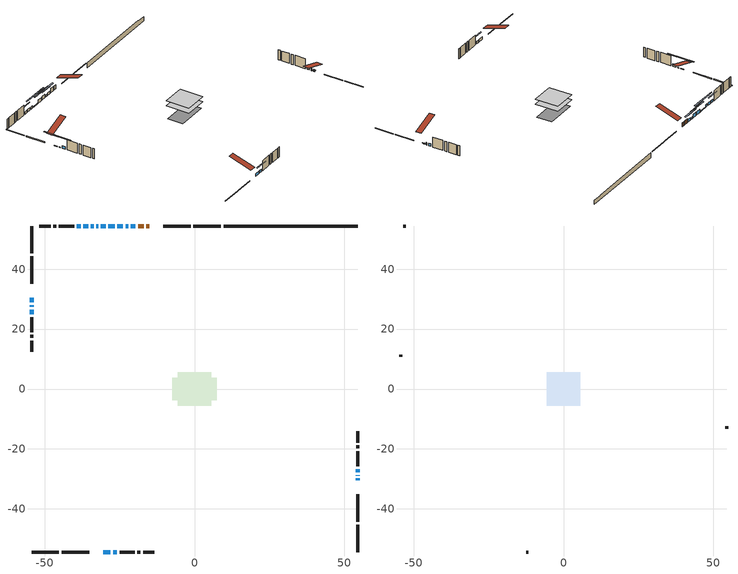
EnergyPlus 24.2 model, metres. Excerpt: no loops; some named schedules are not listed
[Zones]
conditioned space
 floor outside (Floor1 construction): -1.59,-1.59 -1.59,1.59 1.59,1.59 1.59,-1.59 z0.62
 floor adiabatic (AdiabaticFloorConstruction): -5.51,-5.51 -5.51,5.51 5.51,5.51 5.51,-5.51 z3.06
 floor foundation (Slab1 construction): -7.42,-3.76 -7.42,3.76 7.42,3.76 7.42,-3.76 z-1.73
 wall outside (RimJoist1 construction): 8.79,54.4 -0.37,54.4 / -54.4,-54.4 -45.25,-54.4 / -54.4,54.4 -54.4,45.25 / 54.4,-54.4 54.4,-45.25 z0.62:0.92
 wall outside (RimJoist2 construction): -1.3,54.4 -10.46,54.4 / -44.32,-54.4 -35.16,-54.4 / -54.4,44.32 -54.4,35.16 / 54.4,-44.32 54.4,-35.16 z0.62:0.92
 wall outside (AdiabaticWallConstruction 1): -15.14,54.4 -16.06,54.4 / -16.98,54.4 -18.8,54.4 z0.62:2.65
 wall outside (AdiabaticWallConstruction): -30.47,-54.4 -28.11,-54.4 / -19.73,54.4 -21.26,54.4 / 54.4,-28.93 54.4,-28.78 / -54.4,26.48 -54.4,24.95 / -33.69,54.4 -34.58,54.4 / -35.5,54.4 -37.11,54.4 / 54.4,-27.85 54.4,-26.71 / -27.18,-54.4 -25.96,-54.4 / -38.03,54.4 -39.26,54.4 z0.62:1.84; 54.4,-30.47 54.4,-29.86 z0.62:1.03; -22.18,54.4 -22.95,54.4 z0.62:1.54; -23.88,54.4 -25.71,54.4 z0.62:2.35; -26.63,54.4 -28.77,54.4 z0.62:2.14; -54.4,30.47 -54.4,28.94 / -54.4,28.02 -54.4,27.4 / -29.7,54.4 -31.22,54.4 / -32.15,54.4 -32.76,54.4 z0.62:0.93
 wall outside (Wall1 construction): -40.18,54.4 -45.24,54.4 / -25.03,-54.4 -19.98,-54.4 / -54.4,24.02 -54.4,18.97 / 54.4,-25.78 54.4,-20.73 z0.62:5.5
 wall outside (Wall2 construction): -46.16,54.4 -47.13,54.4 / -19.05,-54.4 -18.08,-54.4 / -54.4,18.04 -54.4,17.08 / 54.4,-19.8 54.4,-18.83 z0.62:5.5
 wall outside (Wall3 construction): -48.06,54.4 -51.78,54.4 / -17.15,-54.4 -13.44,-54.4 / -54.4,16.15 -54.4,12.43 / 54.4,-17.9 54.4,-14.18 z0.62:5.5
 wall foundation (FoundationWall1 construction): 9.72,54.4,-1.73 9.72,54.4,0.62 49.94,54.4,0.62 49.94,54.4,0.29 54.4,54.4,0.29 54.4,54.4,-1.73
 window (WindowConstruction): -30.47,-54.4 -28.11,-54.4 z0.62:1.84
 window (WindowConstruction 7): -19.73,54.4 -21.26,54.4 z0.62:1.84
 window (WindowConstruction 8): 54.4,-30.47 54.4,-29.86 z0.62:1.03
 window (WindowConstruction 9): -22.19,54.4 -22.95,54.4 z0.62:1.53
 window (WindowConstruction 10): -23.88,54.4 -25.7,54.4 z0.62:2.35
 window (WindowConstruction 11): -26.63,54.4 -28.77,54.4 z0.62:2.14
 window (WindowConstruction 12): 54.4,-28.93 54.4,-28.78 z0.62:1.84
 window (WindowConstruction 13): -54.4,30.47 -54.4,28.95 z0.62:0.92
 window (WindowConstruction 14): -54.4,28.02 -54.4,27.41 z0.62:0.92
 window (WindowConstruction 15): -29.7,54.4 -31.22,54.4 z0.62:0.92
 window (WindowConstruction 16): -32.15,54.4 -32.76,54.4 z0.62:0.92
 window (WindowConstruction 1): -54.4,26.48 -54.4,24.95 z0.62:1.84
 window (WindowConstruction 2): -33.69,54.4 -34.58,54.4 z0.62:1.84
 window (WindowConstruction 3): -35.51,54.4 -37.11,54.4 z0.62:1.84
 window (WindowConstruction 4): 54.4,-27.85 54.4,-26.71 z0.62:1.84
 window (WindowConstruction 5): -27.18,-54.4 -25.96,-54.4 z0.62:1.84
 window (WindowConstruction 6): -38.03,54.4 -39.25,54.4 z0.62:1.84
 door (Door): -15.14,54.4 -16.05,54.4 z0.62:2.65
 door (Door 1): -16.98,54.4 -18.8,54.4 z0.62:2.65
 ceiling adiabatic (AdiabaticFloorConstruction): 5.51,-5.51 5.51,5.51 -5.51,5.51 -5.51,-5.51 z3.06
attic - vented
 floor to conditioned space (Floor2 construction Reversed): -5.51,-5.51 -5.51,5.51 5.51,5.51 5.51,-5.51 z5.5
 wall outside (Wall4 construction): -52.71,54.4 -53.48,54.4 / -12.51,-54.4 -11.74,-54.4 / -54.4,11.5 -54.4,10.73 / 54.4,-13.26 54.4,-12.49 z0.62:5.5
 roof outside (Roof1 construction): -14.22,54.4,5.5 -14.22,43.67,9.08 -11.39,43.67,9.08 -11.39,54.4,5.5; -31.4,-54.4,5.5 -31.4,-43.67,9.08 -34.23,-43.67,9.08 -34.23,-54.4,5.5; -54.4,31.4,5.5 -43.67,31.4,9.08 -43.67,34.23,9.08 -54.4,34.23,5.5; 54.4,-31.4,5.5 43.67,-31.4,9.08 43.67,-34.23,9.08 54.4,-34.23,5.5
shading: -23.87,54.4 -17.12,54.4 -17.12,54.82 -23.87,54.82 z4.45; 54.4,-29.66 54.4,-30.67 54.82,-30.67 54.82,-29.66 z1.23; -25.56,54.4 -19.58,54.4 -19.58,54.82 -25.56,54.82 z4.14; -28.31,54.4 -21.27,54.4 -21.27,54.82 -28.31,54.82 z4.96; -31.38,54.4 -24.02,54.4 -24.02,54.82 -31.38,54.82 z4.75; -54.4,23.89 -54.4,35.52 -54.82,35.52 -54.82,23.89 z5.98; -54.4,22.36 -54.4,33.07 -54.82,33.07 -54.82,22.36 z5.98; -36.27,54.4 -24.65,54.4 -24.65,54.82 -36.27,54.82 z5.98; -37.81,54.4 -27.1,54.4 -27.1,54.82 -37.81,54.82 z5.98; -23.35,-54.4 -29.79,-54.4 -29.79,-54.82 -23.35,-54.82 z4.45; -41.86,54.4 -35.43,54.4 -35.43,54.82 -41.86,54.82 z4.45
[Building]
Building 1: Terrain=Suburbs
[Site:Location]
Montreal Intl AP_QC: Latitude {deg}=45.47; Longitude {deg}=-73.74; Time Zone {hr}=-5; Elevation {m}=36; Keep Site Location Information=Yes
[Site:GroundTemperature:Shallow]
2.07863, -0.316383, -0.508184, 0.628371, 5.19101, 9.73239, 13.6695, 16.1636, 16.3755, 14.347, 10.5102, 6.10817
[Site:WaterMainsTemperature]
Calculation Method=Schedule; Temperature Schedule=mains temperature schedule
[Material] Roughness=Rough; Thermal Absorptance=0.9
Name | Thickness {m} | Conductivity {W/m-K} | Density {kg/m3} | Specific Heat {J/kg-K} | Solar Absorptance | Visible Absorptance
asphalt or fiberglass shingles | 0.00635 | 0.162714 | 1121.4 | 1465.45 | 0.4 | 0.4
ceiling loosefill ins | 0.169333 | 0.0480833 | 16.02 | 1046.75 | 0.7 | 0.7
ceiling stud and cavity | 0.1397 | 0.326487 | 65.682 | 1177.47 | 0.7 | 0.7
concrete 4.0 in. | 0.1016 | 1.803125 | 2242.8 | 837.4 | 0.7 | 0.7
concrete 8.0 in. | 0.2032 | 1.803125 | 2242.8 | 837.4 | 0.7 | 0.7
door material | 0.04445 | 0.0451087 | 512.64 | 1214.23 | 0.7 | 0.7
exterior vertical ins | 0.0427865 | 0.029427 | 32.04 | 1214.23 | 0.7 | 0.7
floor covering | 0.0127 | 0.0433444 | 54.468 | 1339.84 | 0.6 | 0.6
floor rigid ins | 0.051816 | 0.029427 | 32.04 | 1214.23 | 0.7 | 0.7
floor rigid ins 1; wall rigid ins | 0.512978 | 0.029427 | 32.04 | 1214.23 | 0.7 | 0.7
floor stud and cavity | 0.1397 | 0.460737 | 92.3553 | 1139.71 | 0.7 | 0.7
floor stud and cavity 1 | 0.1397 | 1.75129 | 37.0049 | 1207.88 | 0.7 | 0.7
furniture material conditioned space 1 | 0.1524 | 0.115458 | 640.8 | 1214.23 | 0.6 | 0.6
gypsum board | 0.0127 | 0.160291 | 801 | 837.4 | 0.6 | 0.6
gypsum board 1 | 0.0127 | 0.160291 | 801 | 837.4 | 0.7 | 0.7
osb sheathing 0.5 in. | 0.0127 | 0.115458 | 512.64 | 1214.23 | 0.7 | 0.7
osb sheathing 0.75 in. | 0.01905 | 0.115458 | 512.64 | 1214.23 | 0.7 | 0.7
osb sheathing 2.0 in. | 0.0508 | 0.115458 | 512.64 | 1214.23 | 0.7 | 0.7
rim joist stud and cavity | 0.0508 | 0.0451784 | 125.044 | 1163.47 | 0.6 | 0.6
rim joist stud and cavity 1 | 0.0508 | 0.747799 | 125.044 | 1163.47 | 0.6 | 0.6
wall stud and cavity | 0.1397 | 0.0817079 | 139.0536 | 1170.24 | 0.7 | 0.7
wall stud and cavity 1 | 0.1397 | 0.0821308 | 139.0536 | 1170.24 | 0.7 | 0.7
wall stud and cavity 2 | 0.1397 | 0.0807926 | 139.0536 | 1170.24 | 0.7 | 0.7
wall stud and cavity 3 | 0.0889 | 6.1454 | 50.32683 | 1063.81 | 0.6 | 0.6
wall stud and cavity 4 | 0.0889 | 0.380278 | 52.3479 | 1209.89 | 0.7 | 0.7
wall stud and cavity 5 | 0.0889 | 0.391764 | 83.0341 | 1211.67 | 0.7 | 0.7
wood siding | 0.0254 | 0.102417 | 544.68 | 1172.36 | 0.4 | 0.4
wood siding 1 | 0.00254 | 0.102417 | 544.68 | 1172.36 | 0.4 | 0.4
wood siding 2; wood siding 3; wood siding 4 | 0.0254 | 0.102417 | 544.68 | 1172.36 | 0.7 | 0.7
[WindowMaterial:SimpleGlazingSystem]
Name | U-Factor {W/m2-K} | Solar Heat Gain Coefficient
WindowMaterial | 6.60011 | 0.78
WindowMaterial 1 | 6.560929 | 0.79
WindowMaterial 10 | 3.324469 | 0.54
WindowMaterial 11 | 3.29835 | 0.49
WindowMaterial 2 | 6.742625 | 0.74
WindowMaterial 3 | 6.56547 | 0.79
WindowMaterial 4 | 3.30119 | 0.67
WindowMaterial 5 | 3.30005 | 0.68
WindowMaterial 6 | 3.30119 | 0.54
WindowMaterial 7 | 3.30573 | 0.62
WindowMaterial 8 | 3.29721 | 0.69
WindowMaterial 9 | 7.0816 | 0.65
[Construction]
AdiabaticFloorConstruction: floor stud and cavity 1, floor rigid ins 1, osb sheathing 0.75 in., floor covering
AdiabaticWallConstruction: wood siding 3, wall rigid ins, wall stud and cavity 4, gypsum board
AdiabaticWallConstruction 1: wood siding 4, wall rigid ins, wall stud and cavity 4, gypsum board
Door; Door 1: door material
Floor1 construction: floor stud and cavity, floor rigid ins, osb sheathing 0.75 in., floor covering
Floor2 construction Reversed: gypsum board, ceiling stud and cavity, ceiling loosefill ins
FoundationWall1 construction: concrete 8.0 in., gypsum board 1
furniture construction conditioned space 1: furniture material conditioned space 1
PartitionWallConstruction: gypsum board, wall stud and cavity 5, gypsum board
RimJoist1 construction: wood siding 2, osb sheathing 2.0 in., rim joist stud and cavity
RimJoist2 construction: wood siding 2, osb sheathing 2.0 in., rim joist stud and cavity 1
Roof1 construction: asphalt or fiberglass shingles
Slab1 construction: concrete 4.0 in.
Wall1 construction: wood siding, osb sheathing 0.5 in., wall stud and cavity, gypsum board
Wall2 construction: wood siding, osb sheathing 0.5 in., wall stud and cavity 1, gypsum board
Wall3 construction: wood siding, osb sheathing 0.5 in., wall stud and cavity 2, gypsum board
Wall4 construction: wood siding 1, wall stud and cavity 3
WindowConstruction; WindowConstruction 4: WindowMaterial
WindowConstruction 1: WindowMaterial 1
WindowConstruction 10; WindowConstruction 11: WindowMaterial 8
WindowConstruction 12: WindowMaterial 9
WindowConstruction 13; WindowConstruction 15: WindowMaterial 10
WindowConstruction 14; WindowConstruction 16: WindowMaterial 11
WindowConstruction 2: WindowMaterial 2
WindowConstruction 3: WindowMaterial 3
WindowConstruction 5; WindowConstruction 6: WindowMaterial 4
WindowConstruction 7: WindowMaterial 5
WindowConstruction 8: WindowMaterial 6
WindowConstruction 9: WindowMaterial 7
[Zone] Multiplier=1; Part of Total Floor Area=Yes
Name | Volume {m3}
attic - vented | 70.5851
conditioned space | 934.3
[Space]
Name | Zone | Volume {m3}
attic - vented 1 | attic - vented | 70.5851
conditioned space 1 | conditioned space | 934.3
[ZoneInfiltration:EffectiveLeakageArea]
infil attic - vented 1: Zone or Space=attic - vented 1; Schedule=Always On Discrete; Effective Air Leakage Area {cm2}=4860; Stack Coefficient=0.000587982; Wind Coefficient=1.63833e-05
[ZoneMixing]
whole house fan mix: Zone or Space=attic - vented; Schedule=Always On Continuous; Design Flow Rate Calculation Method=Flow/Zone; Design Flow Rate {m3/s}=0; Source Zone or Space=conditioned space
[SurfaceProperty:ExposedFoundationPerimeter]
Slab1: Exposed Perimeter Calculation Method=TotalExposedPerimeter; Total Exposed Perimeter {m}=44.685
[InternalMass] Zone or ZoneList=conditioned space; Space or SpaceList=conditioned space 1
Name | Construction | Surface Area {m2}
furniture mass conditioned space 1 | furniture construction conditioned space 1 | 97.2003
partition wall mass | PartitionWallConstruction | 243.001
[Lights]
interior lighting: Zone or ZoneList or Space or SpaceList=conditioned space 1; Schedule=interior lighting schedule; Design Level Calculation Method=LightingLevel; Lighting Level {W}=343.2; Return Air Fraction=0; Fraction Radiant=0.6; Fraction Visible=0.2; Fraction Replaceable=1
[People]
occupants: Zone or ZoneList or Space or SpaceList=conditioned space 1; Number of People Schedule=occupants schedule; Number of People Calculation Method=People; Number of People=3; Fraction Radiant=0.314171; Sensible Heat Fraction=0.56303; Activity Level Schedule=occupants activity schedule; Carbon Dioxide Generation Rate {m3/s-W}=0; Enable ASHRAE 55 Comfort Warnings=No; Mean Radiant Temperature Calculation Type=EnclosureAveraged
[ElectricEquipment] Zone or ZoneList or Space or SpaceList=conditioned space 1; Design Level Calculation Method=EquipmentLevel
Name | Schedule | Design Level {W} | Fraction Latent | Fraction Radiant | Fraction Lost
clothes dryer | clothes dryer schedule | 140.772 | 0.015 | 0.081 | 0.85
clothes washer | clothes washer schedule | 32.1985 | 0.03 | 0.162 | 0.7
cooking range | cooking range schedule | 215.147 | 0.08 | 0.432 | 0.2
dishwasher | dishwasher schedule | 66.8632 | 0.3 | 0.18 | 0.4
fridge | fridge schedule | 72.9452 | 0 | 0.6 | 0
mech vent house fan | mech vent house fan schedule | 0 | 0 | 0 | 1
mech vent house fan cfis | mech vent house fan cfis schedule | 0 | 0 | 0 | 0
mech vent range fan 0 | mech vent range fan 0 schedule | 57 | 0 | 0 | 1
misc plug loads | misc plug loads schedule | 494.7 | 0.045 | 0.513 | 0.1
whole house fan | Always On Discrete | 0 | 0 | 0 | 1
[OtherEquipment] Zone or ZoneList or Space or SpaceList=conditioned space 1; Design Level Calculation Method=EquipmentLevel
Name | Fuel Type | Schedule | Design Level {W} | Fraction Latent | Fraction Radiant | Fraction Lost
clothes dryer 1 | Electricity | clothes dryer schedule | 0 | 0.015 | 0.081 | 0.85
cooking range 1 | Electricity | cooking range schedule | 0 | 0.08 | 0.432 | 0.2
general water use latent | None | general water use schedule | 62.594 | 1 | 0 | 0
general water use sensible | None | general water use schedule | -61.6891 | 0 | 0.6 | 0
mech vent house fan latent load | None | Always On Discrete | 0 | 1 | 0 | 0
mech vent house fan sensible load | None | Always On Discrete | 0 | 0 | 0 | 0
water heater energy adjustment1 | Electricity | Always On Discrete | 0.01 | 0 | 0 | 1
[ZoneInfiltration:DesignFlowRate] Zone or ZoneList or Space or SpaceList=conditioned space 1; Schedule=Always On Discrete; Design Flow Rate Calculation Method=Flow/Zone; Design Flow Rate {m3/s}=0
infil flow; natural vent flow; whole house fan flow
[Foundation:Kiva]
Foundation Kiva 1: Initial Indoor Air Temperature {C}=18; Wall Height Above Grade {m}=0.619994; Wall Depth Below Slab {m}=0.2032; Custom Block Material Name 1=exterior vertical ins; Custom Block Depth 1 {m}=2.350008; Custom Block X Position 1 {m}=0.2159; Custom Block Z Position 1 {m}=0
[Foundation:Kiva:Settings]
Soil Conductivity {W/m-K}=0.849921; Soil Density {kg/m3}=1842.3; Soil Specific Heat {J/kg-K}=418.7; Ground Solar Absorptivity=0.9; Ground Thermal Absorptivity=0.9; Ground Surface Roughness {m}=0.03; Far-Field Width {m}=40; Deep-Ground Boundary Condition=ZeroFlux; Deep-Ground Depth {m}=40; Minimum Cell Dimension {m}=0.2; Maximum Cell Growth Coefficient=3; Simulation Timestep=Timestep
[Exterior:Lights]
exterior lighting: Schedule=exterior lighting schedule; Design Level {W}=75.6
[Schedule:Constant]
Name | Hourly Value
Always On Continuous; mech vent house fan schedule; mech vent house fan cfis schedule; Always On Discrete | 1
occupants activity schedule | 117.228
fridge schedule | 0
[Schedule:Week:Daily]
interior lighting schedule Week Rule - Jan1-Jan27: interior lighting schedule day, interior lighting schedule day, interior lighting schedule day, interior lighting schedule day, interior lighting schedule day, interior lighting schedule day, interior lighting schedule day, interior lighting schedule default day, interior lighting schedule default day, interior lighting schedule default day, interior lighting schedule default day, interior lighting schedule default day
interior lighting schedule Week Rule - Jan28-Feb3: interior lighting schedule day, interior lighting schedule day, interior lighting schedule day, interior lighting schedule day, interior lighting schedule day 1, interior lighting schedule day 1, interior lighting schedule day 1, interior lighting schedule default day, interior lighting schedule default day, interior lighting schedule default day, interior lighting schedule default day, interior lighting schedule default day
interior lighting schedule Week Rule - Feb4-Feb24: interior lighting schedule day 1, interior lighting schedule day 1, interior lighting schedule day 1, interior lighting schedule day 1, interior lighting schedule day 1, interior lighting schedule day 1, interior lighting schedule day 1, interior lighting schedule default day, interior lighting schedule default day, interior lighting schedule default day, interior lighting schedule default day, interior lighting schedule default day
interior lighting schedule Week Rule - Feb25-Mar3: interior lighting schedule day 1, interior lighting schedule day 1, interior lighting schedule day 1, interior lighting schedule day 1, interior lighting schedule day 2, interior lighting schedule day 2, interior lighting schedule day 2, interior lighting schedule default day, interior lighting schedule default day, interior lighting schedule default day, interior lighting schedule default day, interior lighting schedule default day
interior lighting schedule Week Rule - Mar4-Mar31: interior lighting schedule day 2, interior lighting schedule day 2, interior lighting schedule day 2, interior lighting schedule day 2, interior lighting schedule day 2, interior lighting schedule day 2, interior lighting schedule day 2, interior lighting schedule default day, interior lighting schedule default day, interior lighting schedule default day, interior lighting schedule default day, interior lighting schedule default day
interior lighting schedule Week Rule - Apr1-Apr28: interior lighting schedule day 3, interior lighting schedule day 3, interior lighting schedule day 3, interior lighting schedule day 3, interior lighting schedule day 3, interior lighting schedule day 3, interior lighting schedule day 3, interior lighting schedule default day, interior lighting schedule default day, interior lighting schedule default day, interior lighting schedule default day, interior lighting schedule default day
interior lighting schedule Week Rule - Apr29-May5: interior lighting schedule day 3, interior lighting schedule day 3, interior lighting schedule day 4, interior lighting schedule day 4, interior lighting schedule day 4, interior lighting schedule day 4, interior lighting schedule day 4, interior lighting schedule default day, interior lighting schedule default day, interior lighting schedule default day, interior lighting schedule default day, interior lighting schedule default day
interior lighting schedule Week Rule - May6-May26: interior lighting schedule day 4, interior lighting schedule day 4, interior lighting schedule day 4, interior lighting schedule day 4, interior lighting schedule day 4, interior lighting schedule day 4, interior lighting schedule day 4, interior lighting schedule default day, interior lighting schedule default day, interior lighting schedule default day, interior lighting schedule default day, interior lighting schedule default day
interior lighting schedule Week Rule - May27-Jun2: interior lighting schedule day 4, interior lighting schedule day 4, interior lighting schedule day 4, interior lighting schedule day 4, interior lighting schedule day 4, interior lighting schedule day 5, interior lighting schedule day 5, interior lighting schedule default day, interior lighting schedule default day, interior lighting schedule default day, interior lighting schedule default day, interior lighting schedule default day
interior lighting schedule Week Rule - Jun3-Jun30: interior lighting schedule day 5, interior lighting schedule day 5, interior lighting schedule day 5, interior lighting schedule day 5, interior lighting schedule day 5, interior lighting schedule day 5, interior lighting schedule day 5, interior lighting schedule default day, interior lighting schedule default day, interior lighting schedule default day, interior lighting schedule default day, interior lighting schedule default day
interior lighting schedule Week Rule - Jul1-Jul28: interior lighting schedule day 6, interior lighting schedule day 6, interior lighting schedule day 6, interior lighting schedule day 6, interior lighting schedule day 6, interior lighting schedule day 6, interior lighting schedule day 6, interior lighting schedule default day, interior lighting schedule default day, interior lighting schedule default day, interior lighting schedule default day, interior lighting schedule default day
interior lighting schedule Week Rule - Jul29-Aug4: interior lighting schedule day 6, interior lighting schedule day 6, interior lighting schedule day 6, interior lighting schedule day 7, interior lighting schedule day 7, interior lighting schedule day 7, interior lighting schedule day 7, interior lighting schedule default day, interior lighting schedule default day, interior lighting schedule default day, interior lighting schedule default day, interior lighting schedule default day
interior lighting schedule Week Rule - Aug5-Aug25: interior lighting schedule day 7, interior lighting schedule day 7, interior lighting schedule day 7, interior lighting schedule day 7, interior lighting schedule day 7, interior lighting schedule day 7, interior lighting schedule day 7, interior lighting schedule default day, interior lighting schedule default day, interior lighting schedule default day, interior lighting schedule default day, interior lighting schedule default day
interior lighting schedule Week Rule - Aug26-Sep1: interior lighting schedule day 7, interior lighting schedule day 7, interior lighting schedule day 7, interior lighting schedule day 7, interior lighting schedule day 7, interior lighting schedule day 7, interior lighting schedule day 8, interior lighting schedule default day, interior lighting schedule default day, interior lighting schedule default day, interior lighting schedule default day, interior lighting schedule default day
interior lighting schedule Week Rule - Sep2-Sep29: interior lighting schedule day 8, interior lighting schedule day 8, interior lighting schedule day 8, interior lighting schedule day 8, interior lighting schedule day 8, interior lighting schedule day 8, interior lighting schedule day 8, interior lighting schedule default day, interior lighting schedule default day, interior lighting schedule default day, interior lighting schedule default day, interior lighting schedule default day
interior lighting schedule Week Rule - Sep30-Oct6: interior lighting schedule day 8, interior lighting schedule day 9, interior lighting schedule day 9, interior lighting schedule day 9, interior lighting schedule day 9, interior lighting schedule day 9, interior lighting schedule day 9, interior lighting schedule default day, interior lighting schedule default day, interior lighting schedule default day, interior lighting schedule default day, interior lighting schedule default day
interior lighting schedule Week Rule - Oct7-Oct27: interior lighting schedule day 9, interior lighting schedule day 9, interior lighting schedule day 9, interior lighting schedule day 9, interior lighting schedule day 9, interior lighting schedule day 9, interior lighting schedule day 9, interior lighting schedule default day, interior lighting schedule default day, interior lighting schedule default day, interior lighting schedule default day, interior lighting schedule default day
interior lighting schedule Week Rule - Oct28-Nov3: interior lighting schedule day 9, interior lighting schedule day 9, interior lighting schedule day 9, interior lighting schedule day 9, interior lighting schedule day 10, interior lighting schedule day 10, interior lighting schedule day 10, interior lighting schedule default day, interior lighting schedule default day, interior lighting schedule default day, interior lighting schedule default day, interior lighting schedule default day
interior lighting schedule Week Rule - Nov4-Nov24: interior lighting schedule day 10, interior lighting schedule day 10, interior lighting schedule day 10, interior lighting schedule day 10, interior lighting schedule day 10, interior lighting schedule day 10, interior lighting schedule day 10, interior lighting schedule default day, interior lighting schedule default day, interior lighting schedule default day, interior lighting schedule default day, interior lighting schedule default day
interior lighting schedule Week Rule - Nov25-Dec1: interior lighting schedule day 10, interior lighting schedule day 10, interior lighting schedule day 10, interior lighting schedule day 10, interior lighting schedule day 10, interior lighting schedule day 10, interior lighting schedule day 11, interior lighting schedule default day, interior lighting schedule default day, interior lighting schedule default day, interior lighting schedule default day, interior lighting schedule default day
interior lighting schedule Week Rule - Dec2-Dec31: interior lighting schedule day 11, interior lighting schedule day 11, interior lighting schedule day 11, interior lighting schedule day 11, interior lighting schedule day 11, interior lighting schedule day 11, interior lighting schedule day 11, interior lighting schedule default day, interior lighting schedule default day, interior lighting schedule default day, interior lighting schedule default day, interior lighting schedule default day
occupants schedule Week Rule - Jan1-Dec31: occupants schedule day, occupants schedule day, occupants schedule day, occupants schedule day, occupants schedule day, occupants schedule day, occupants schedule day, occupants schedule default day, occupants schedule default day, occupants schedule default day, occupants schedule default day, occupants schedule default day
clothes dryer schedule Week Rule - Jan1-Dec31: clothes dryer schedule day, clothes dryer schedule day, clothes dryer schedule day, clothes dryer schedule day, clothes dryer schedule day, clothes dryer schedule day, clothes dryer schedule day, clothes dryer schedule default day, clothes dryer schedule default day, clothes dryer schedule default day, clothes dryer schedule default day, clothes dryer schedule default day
clothes washer schedule Week Rule - Jan1-Dec31: clothes washer schedule day, clothes washer schedule day, clothes washer schedule day, clothes washer schedule day, clothes washer schedule day, clothes washer schedule day, clothes washer schedule day, clothes washer schedule default day, clothes washer schedule default day, clothes washer schedule default day, clothes washer schedule default day, clothes washer schedule default day
cooking range schedule Week Rule - Jan1-Dec31: cooking range schedule day, cooking range schedule day, cooking range schedule day, cooking range schedule day, cooking range schedule day, cooking range schedule day, cooking range schedule day, cooking range schedule default day, cooking range schedule default day, cooking range schedule default day, cooking range schedule default day, cooking range schedule default day
dishwasher schedule Week Rule - Jan1-Dec31: dishwasher schedule day, dishwasher schedule day, dishwasher schedule day, dishwasher schedule day, dishwasher schedule day, dishwasher schedule day, dishwasher schedule day, dishwasher schedule default day, dishwasher schedule default day, dishwasher schedule default day, dishwasher schedule default day, dishwasher schedule default day
mech vent range fan 0 schedule Week Rule - Jan1-Dec31: mech vent range fan 0 schedule day, mech vent range fan 0 schedule day, mech vent range fan 0 schedule day, mech vent range fan 0 schedule day, mech vent range fan 0 schedule day, mech vent range fan 0 schedule day, mech vent range fan 0 schedule day, mech vent range fan 0 schedule default day, mech vent range fan 0 schedule default day, mech vent range fan 0 schedule default day, mech vent range fan 0 schedule default day, mech vent range fan 0 schedule default day
misc plug loads schedule Week Rule - Jan1-Dec31: misc plug loads schedule day, misc plug loads schedule day, misc plug loads schedule day, misc plug loads schedule day, misc plug loads schedule day, misc plug loads schedule day, misc plug loads schedule day, misc plug loads schedule default day, misc plug loads schedule default day, misc plug loads schedule default day, misc plug loads schedule default day, misc plug loads schedule default day
general water use schedule Week Rule - Jan1-Dec31: general water use schedule day, general water use schedule day, general water use schedule day, general water use schedule day, general water use schedule day, general water use schedule day, general water use schedule day, general water use schedule default day, general water use schedule default day, general water use schedule default day, general water use schedule default day, general water use schedule default day
exterior lighting schedule Week Rule - Jan1-Jan27: exterior lighting schedule day, exterior lighting schedule day, exterior lighting schedule day, exterior lighting schedule day, exterior lighting schedule day, exterior lighting schedule day, exterior lighting schedule day, exterior lighting schedule default day, exterior lighting schedule default day, exterior lighting schedule default day, exterior lighting schedule default day, exterior lighting schedule default day
exterior lighting schedule Week Rule - Jan28-Feb3: exterior lighting schedule day, exterior lighting schedule day, exterior lighting schedule day, exterior lighting schedule day, exterior lighting schedule day 1, exterior lighting schedule day 1, exterior lighting schedule day 1, exterior lighting schedule default day, exterior lighting schedule default day, exterior lighting schedule default day, exterior lighting schedule default day, exterior lighting schedule default day
exterior lighting schedule Week Rule - Feb4-Feb24: exterior lighting schedule day 1, exterior lighting schedule day 1, exterior lighting schedule day 1, exterior lighting schedule day 1, exterior lighting schedule day 1, exterior lighting schedule day 1, exterior lighting schedule day 1, exterior lighting schedule default day, exterior lighting schedule default day, exterior lighting schedule default day, exterior lighting schedule default day, exterior lighting schedule default day
exterior lighting schedule Week Rule - Feb25-Mar3: exterior lighting schedule day 1, exterior lighting schedule day 1, exterior lighting schedule day 1, exterior lighting schedule day 1, exterior lighting schedule day 2, exterior lighting schedule day 2, exterior lighting schedule day 2, exterior lighting schedule default day, exterior lighting schedule default day, exterior lighting schedule default day, exterior lighting schedule default day, exterior lighting schedule default day
exterior lighting schedule Week Rule - Mar4-Mar31: exterior lighting schedule day 2, exterior lighting schedule day 2, exterior lighting schedule day 2, exterior lighting schedule day 2, exterior lighting schedule day 2, exterior lighting schedule day 2, exterior lighting schedule day 2, exterior lighting schedule default day, exterior lighting schedule default day, exterior lighting schedule default day, exterior lighting schedule default day, exterior lighting schedule default day
exterior lighting schedule Week Rule - Apr1-Apr28: exterior lighting schedule day 3, exterior lighting schedule day 3, exterior lighting schedule day 3, exterior lighting schedule day 3, exterior lighting schedule day 3, exterior lighting schedule day 3, exterior lighting schedule day 3, exterior lighting schedule default day, exterior lighting schedule default day, exterior lighting schedule default day, exterior lighting schedule default day, exterior lighting schedule default day
exterior lighting schedule Week Rule - Apr29-May5: exterior lighting schedule day 3, exterior lighting schedule day 3, exterior lighting schedule day 4, exterior lighting schedule day 4, exterior lighting schedule day 4, exterior lighting schedule day 4, exterior lighting schedule day 4, exterior lighting schedule default day, exterior lighting schedule default day, exterior lighting schedule default day, exterior lighting schedule default day, exterior lighting schedule default day
exterior lighting schedule Week Rule - May6-May26: exterior lighting schedule day 4, exterior lighting schedule day 4, exterior lighting schedule day 4, exterior lighting schedule day 4, exterior lighting schedule day 4, exterior lighting schedule day 4, exterior lighting schedule day 4, exterior lighting schedule default day, exterior lighting schedule default day, exterior lighting schedule default day, exterior lighting schedule default day, exterior lighting schedule default day
exterior lighting schedule Week Rule - May27-Jun2: exterior lighting schedule day 4, exterior lighting schedule day 4, exterior lighting schedule day 4, exterior lighting schedule day 4, exterior lighting schedule day 4, exterior lighting schedule day 5, exterior lighting schedule day 5, exterior lighting schedule default day, exterior lighting schedule default day, exterior lighting schedule default day, exterior lighting schedule default day, exterior lighting schedule default day
exterior lighting schedule Week Rule - Jun3-Jun30: exterior lighting schedule day 5, exterior lighting schedule day 5, exterior lighting schedule day 5, exterior lighting schedule day 5, exterior lighting schedule day 5, exterior lighting schedule day 5, exterior lighting schedule day 5, exterior lighting schedule default day, exterior lighting schedule default day, exterior lighting schedule default day, exterior lighting schedule default day, exterior lighting schedule default day
exterior lighting schedule Week Rule - Jul1-Jul28: exterior lighting schedule day 6, exterior lighting schedule day 6, exterior lighting schedule day 6, exterior lighting schedule day 6, exterior lighting schedule day 6, exterior lighting schedule day 6, exterior lighting schedule day 6, exterior lighting schedule default day, exterior lighting schedule default day, exterior lighting schedule default day, exterior lighting schedule default day, exterior lighting schedule default day
exterior lighting schedule Week Rule - Jul29-Aug4: exterior lighting schedule day 6, exterior lighting schedule day 6, exterior lighting schedule day 6, exterior lighting schedule day 7, exterior lighting schedule day 7, exterior lighting schedule day 7, exterior lighting schedule day 7, exterior lighting schedule default day, exterior lighting schedule default day, exterior lighting schedule default day, exterior lighting schedule default day, exterior lighting schedule default day
exterior lighting schedule Week Rule - Aug5-Aug25: exterior lighting schedule day 7, exterior lighting schedule day 7, exterior lighting schedule day 7, exterior lighting schedule day 7, exterior lighting schedule day 7, exterior lighting schedule day 7, exterior lighting schedule day 7, exterior lighting schedule default day, exterior lighting schedule default day, exterior lighting schedule default day, exterior lighting schedule default day, exterior lighting schedule default day
exterior lighting schedule Week Rule - Aug26-Sep1: exterior lighting schedule day 7, exterior lighting schedule day 7, exterior lighting schedule day 7, exterior lighting schedule day 7, exterior lighting schedule day 7, exterior lighting schedule day 7, exterior lighting schedule day 8, exterior lighting schedule default day, exterior lighting schedule default day, exterior lighting schedule default day, exterior lighting schedule default day, exterior lighting schedule default day
exterior lighting schedule Week Rule - Sep2-Sep29: exterior lighting schedule day 8, exterior lighting schedule day 8, exterior lighting schedule day 8, exterior lighting schedule day 8, exterior lighting schedule day 8, exterior lighting schedule day 8, exterior lighting schedule day 8, exterior lighting schedule default day, exterior lighting schedule default day, exterior lighting schedule default day, exterior lighting schedule default day, exterior lighting schedule default day
[Schedule:Year]
interior lighting schedule: interior lighting schedule Week Rule - Jan1-Jan27, 1, 1, 1, 27, interior lighting schedule Week Rule - Jan28-Feb3, 1, 28, 2, 3, interior lighting schedule Week Rule - Feb4-Feb24, 2, 4, 2, 24, interior lighting schedule Week Rule - Feb25-Mar3, 2, 25, 3, 3, interior lighting schedule Week Rule - Mar4-Mar31, 3, 4, 3, 31, interior lighting schedule Week Rule - Apr1-Apr28, 4, 1, 4, 28, interior lighting schedule Week Rule - Apr29-May5, 4, 29, 5, 5, interior lighting schedule Week Rule - May6-May26, 5, 6, 5, 26, interior lighting schedule Week Rule - May27-Jun2, 5, 27, 6, 2, interior lighting schedule Week Rule - Jun3-Jun30, 6, 3, 6, 30, interior lighting schedule Week Rule - Jul1-Jul28, 7, 1, 7, 28, interior lighting schedule Week Rule - Jul29-Aug4, 7, 29, 8, 4, interior lighting schedule Week Rule - Aug5-Aug25, 8, 5, 8, 25, interior lighting schedule Week Rule - Aug26-Sep1, 8, 26, 9, 1, interior lighting schedule Week Rule - Sep2-Sep29, 9, 2, 9, 29, interior lighting schedule Week Rule - Sep30-Oct6, 9, 30, 10, 6, interior lighting schedule Week Rule - Oct7-Oct27, 10, 7, 10, 27, interior lighting schedule Week Rule - Oct28-Nov3, 10, 28, 11, 3, interior lighting schedule Week Rule - Nov4-Nov24, 11, 4, 11, 24, interior lighting schedule Week Rule - Nov25-Dec1, 11, 25, 12, 1, interior lighting schedule Week Rule - Dec2-Dec31, 12, 2, 12, 31
occupants schedule: occupants schedule Week Rule - Jan1-Dec31, 1, 1, 12, 31
clothes dryer schedule: clothes dryer schedule Week Rule - Jan1-Dec31, 1, 1, 12, 31
clothes washer schedule: clothes washer schedule Week Rule - Jan1-Dec31, 1, 1, 12, 31
cooking range schedule: cooking range schedule Week Rule - Jan1-Dec31, 1, 1, 12, 31
dishwasher schedule: dishwasher schedule Week Rule - Jan1-Dec31, 1, 1, 12, 31
mech vent range fan 0 schedule: mech vent range fan 0 schedule Week Rule - Jan1-Dec31, 1, 1, 12, 31
misc plug loads schedule: misc plug loads schedule Week Rule - Jan1-Dec31, 1, 1, 12, 31
general water use schedule: general water use schedule Week Rule - Jan1-Dec31, 1, 1, 12, 31
exterior lighting schedule: exterior lighting schedule Week Rule - Jan1-Jan27, 1, 1, 1, 27, exterior lighting schedule Week Rule - Jan28-Feb3, 1, 28, 2, 3, exterior lighting schedule Week Rule - Feb4-Feb24, 2, 4, 2, 24, exterior lighting schedule Week Rule - Feb25-Mar3, 2, 25, 3, 3, exterior lighting schedule Week Rule - Mar4-Mar31, 3, 4, 3, 31, exterior lighting schedule Week Rule - Apr1-Apr28, 4, 1, 4, 28, exterior lighting schedule Week Rule - Apr29-May5, 4, 29, 5, 5, exterior lighting schedule Week Rule - May6-May26, 5, 6, 5, 26, exterior lighting schedule Week Rule - May27-Jun2, 5, 27, 6, 2, exterior lighting schedule Week Rule - Jun3-Jun30, 6, 3, 6, 30, exterior lighting schedule Week Rule - Jul1-Jul28, 7, 1, 7, 28, exterior lighting schedule Week Rule - Jul29-Aug4, 7, 29, 8, 4, exterior lighting schedule Week Rule - Aug5-Aug25, 8, 5, 8, 25, exterior lighting schedule Week Rule - Aug26-Sep1, 8, 26, 9, 1, exterior lighting schedule Week Rule - Sep2-Sep29, 9, 2, 9, 29, exterior lighting schedule Week Rule - Sep30-Oct6, 9, 30, 10, 6, exterior lighting schedule Week Rule - Oct7-Oct27, 10, 7, 10, 27, exterior lighting schedule Week Rule - Oct28-Nov3, 10, 28, 11, 3, exterior lighting schedule Week Rule - Nov4-Nov24, 11, 4, 11, 24, exterior lighting schedule Week Rule - Nov25-Dec1, 11, 25, 12, 1, exterior lighting schedule Week Rule - Dec2-Dec31, 12, 2, 12, 31
[Schedule:Compact]
mains temperature schedule: Through: 01/01, For: AllDays, Until: 24:00, 6.56833, Through: 01/02, For: AllDays, Until: 24:00, 6.48722, Through: 01/03, For: AllDays, Until: 24:00, 6.40722, Through: 01/04, For: AllDays, Until: 24:00, 6.32889, Through: 01/05, For: AllDays, Until: 24:00, 6.25167, Through: 01/06, For: AllDays, Until: 24:00, 6.17611, Through: 01/07, For: AllDays, Until: 24:00, 6.10222, Through: 01/08, For: AllDays, Until: 24:00, 6.02944, Through: 01/09, For: AllDays, Until: 24:00, 5.95833, Through: 01/10, For: AllDays, Until: 24:00, 5.88889, Through: 01/11, For: AllDays, Until: 24:00, 5.82056, Through: 01/12, For: AllDays, Until: 24:00, 5.75444, Through: 01/13, For: AllDays, Until: 24:00, 5.68944, Through: 01/14, For: AllDays, Until: 24:00, 5.62611, Through: 01/15, For: AllDays, Until: 24:00, 5.56444, Through: 01/16, For: AllDays, Until: 24:00, 5.50444, Through: 01/17, For: AllDays, Until: 24:00, 5.44611, Through: 01/18, For: AllDays, Until: 24:00, 5.38944, Through: 01/19, For: AllDays, Until: 24:00, 5.33389, Through: 01/20, For: AllDays, Until: 24:00, 5.28111, Through: 01/21, For: AllDays, Until: 24:00, 5.22944, Through: 01/22, For: AllDays, Until: 24:00, 5.17944, Through: 01/23, For: AllDays, Until: 24:00, 5.13111, Through: 01/24, For: AllDays, Until: 24:00, 5.085, Through: 01/25, For: AllDays, Until: 24:00, 5.04056, Through: 01/26, For: AllDays, Until: 24:00, 4.99778, Through: 01/27, For: AllDays, Until: 24:00, 4.95667, Through: 01/28, For: AllDays, Until: 24:00, 4.91778, Through: 01/29, For: AllDays, Until: 24:00, 4.88056, Through: 01/30, For: AllDays, Until: 24:00, 4.845, Through: 01/31, For: AllDays, Until: 24:00, 4.81167, Through: 02/01, For: AllDays, Until: 24:00, 4.77944, Through: 02/02, For: AllDays, Until: 24:00, 4.75, Through: 02/03, For: AllDays, Until: 24:00, 4.72167, Through: 02/04, For: AllDays, Until: 24:00, 4.69611, Through: 02/05, For: AllDays, Until: 24:00, 4.67167, Through: 02/06, For: AllDays, Until: 24:00, 4.64944, Through: 02/07, For: AllDays, Until: 24:00, 4.62889, Through: 02/08, For: AllDays, Until: 24:00, 4.61056, Through: 02/09, For: AllDays, Until: 24:00, 4.59389, Through: 02/10, For: AllDays, Until: 24:00, 4.57944, Through: 02/11, For: AllDays, Until: 24:00, 4.56667, Through: 02/12, For: AllDays, Until: 24:00, 4.55611, Through: 02/13, For: AllDays, Until: 24:00, 4.54722, Through: 02/14, For: AllDays, Until: 24:00, 4.54056, Through: 02/15, For: AllDays, Until: 24:00, 4.53556, Through: 02/16, For: AllDays, Until: 24:00, 4.53278, Through: 02/17, For: AllDays, Until: 24:00, 4.53167, Through: 02/18, For: AllDays, Until: 24:00, 4.53278, Through: 02/19, For: AllDays, Until: 24:00, 4.53556, Through: 02/20, For: AllDays, Until: 24:00, 4.54056, Through: 02/21, For: AllDays, Until: 24:00, 4.54722, Through: 02/22, For: AllDays, Until: 24:00, 4.55611, Through: 02/23, For: AllDays, Until: 24:00, 4.56667, Through: 02/24, For: AllDays, Until: 24:00, 4.57944, Through: 02/25, For: AllDays, Until: 24:00, 4.59389, Through: 02/26, For: AllDays, Until: 24:00, 4.61056, Through: 02/27, For: AllDays, Until: 24:00, 4.62889, Through: 02/28, For: AllDays, Until: 24:00, 4.64889, Through: 03/01, For: AllDays, Until: 24:00, 4.67111, Through: 03/02, For: AllDays, Until: 24:00, 4.69556, Through: 03/03, For: AllDays, Until: 24:00, 4.72167, Through: 03/04, For: AllDays, Until: 24:00, 4.74944, Through: 03/05, For: AllDays, Until: 24:00, 4.77944, Through: 03/06, For: AllDays, Until: 24:00, 4.81111, Through: 03/07, For: AllDays, Until: 24:00, 4.84444, Through: 03/08, For: AllDays, Until: 24:00, 4.88, Through: 03/09, For: AllDays, Until: 24:00, 4.91722, Through: 03/10, For: AllDays, Until: 24:00, 4.95611, Through: 03/11, For: AllDays, Until: 24:00, 4.99722, Through: 03/12, For: AllDays, Until: 24:00, 5.04, Through: 03/13, For: AllDays, Until: 24:00, 5.08444, Through: 03/14, For: AllDays, Until: 24:00, 5.13056, Through: 03/15, For: AllDays, Until: 24:00, 5.17889, Through: 03/16, For: AllDays, Until: 24:00, 5.22833, Through: 03/17, For: AllDays, Until: 24:00, 5.28, Through: 03/18, For: AllDays, Until: 24:00, 5.33333, Through: 03/19, For: AllDays, Until: 24:00, 5.38833, Through: 03/20, For: AllDays, Until: 24:00, 5.445, Through: 03/21, For: AllDays, Until: 24:00, 5.50333, Through: 03/22, For: AllDays, Until: 24:00, 5.56333, Through: 03/23, For: AllDays, Until: 24:00, 5.625, Through: 03/24, For: AllDays, Until: 24:00, 5.68833, Through: 03/25, For: AllDays, Until: 24:00, 5.75333, Through: 03/26, For: AllDays, Until: 24:00, 5.81944, Through: 03/27, For: AllDays, Until: 24:00, 5.88778, Through: 03/28, For: AllDays, Until: 24:00, 5.95722, Through: 03/29, For: AllDays, Until: 24:00, 6.02833, Through: 03/30, For: AllDays, Until: 24:00, 6.10111, Through: 03/31, For: AllDays, Until: 24:00, 6.175, Through: 04/01, For: AllDays, Until: 24:00, 6.25056, Through: 04/02, For: AllDays, Until: 24:00, 6.32778, Through: 04/03, For: AllDays, Until: 24:00, 6.40611, Through: 04/04, For: AllDays, Until: 24:00, 6.48556, Through: 04/05, For: AllDays, Until: 24:00, 6.56722, Through: 04/06, For: AllDays, Until: 24:00, 6.64944, Through: 04/07, For: AllDays, Until: 24:00, 6.73333, Through: 04/08, For: AllDays, Until: 24:00, 6.81833, Through: 04/09, For: AllDays, Until: 24:00, 6.905, Through: 04/10, For: AllDays, Until: 24:00, 6.99278, Through: 04/11, For: AllDays, Until: 24:00, 7.08111, Through: 04/12, For: AllDays, Until: 24:00, 7.17167, Through: 04/13, For: AllDays, Until: 24:00, 7.26278, Through: 04/14, For: AllDays, Until: 24:00, 7.355, Through: 04/15, For: AllDays, Until: 24:00, 7.44833, Through: 04/16, For: AllDays, Until: 24:00, 7.54278, Through: 04/17, For: AllDays, Until: 24:00, 7.63889, Through: 04/18, For: AllDays, Until: 24:00, 7.735, Through: 04/19, For: AllDays, Until: 24:00, 7.83278, Through: 04/20, For: AllDays, Until: 24:00, 7.93167, Through: 04/21, For: AllDays, Until: 24:00, 8.03111, Through: 04/22, For: AllDays, Until: 24:00, 8.13167, Through: 04/23, For: AllDays, Until: 24:00, 8.23278, Through: 04/24, For: AllDays, Until: 24:00, 8.335, Through: 04/25, For: AllDays, Until: 24:00, 8.43778, Through: 04/26, For: AllDays, Until: 24:00, 8.54167, Through: 04/27, For: AllDays, Until: 24:00, 8.64611, Through: 04/28, For: AllDays, Until: 24:00, 8.75167, Through: 04/29, For: AllDays, Until: 24:00, 8.85778, Through: 04/30, For: AllDays, Until: 24:00, 8.96444, Through: 05/01, For: AllDays, Until: 24:00, 9.07167, Through: 05/02, For: AllDays, Until: 24:00, 9.17944, Through: 05/03, For: AllDays, Until: 24:00, 9.28778, Through: 05/04, For: AllDays, Until: 24:00, 9.39667, Through: 05/05, For: AllDays, Until: 24:00, 9.50667, Through: 05/06, For: AllDays, Until: 24:00, 9.61667, Through: 05/07, For: AllDays, Until: 24:00, 9.72667, Through: 05/08, For: AllDays, Until: 24:00, 9.83778, Through: 05/09, For: AllDays, Until: 24:00, 9.94889, Through: 05/10, For: AllDays, Until: 24:00, 10.0606, Through: 05/11, For: AllDays, Until: 24:00, 10.1722, Through: 05/12, For: AllDays, Until: 24:00, 10.2844, Through: 05/13, For: AllDays, Until: 24:00, 10.3967, Through: 05/14, For: AllDays, Until: 24:00, 10.5094, Through: 05/15, For: AllDays, Until: 24:00, 10.6222, Through: 05/16, For: AllDays, Until: 24:00, 10.735, Through: 05/17, For: AllDays, Until: 24:00, 10.8478, Through: 05/18, For: AllDays, Until: 24:00, 10.9611, Through: 05/19, For: AllDays, Until: 24:00, 11.0744, Through: 05/20, For: AllDays, Until: 24:00, 11.1872, Through: 05/21, For: AllDays, Until: 24:00, 11.3006, Through: 05/22, For: AllDays, Until: 24:00, 11.4133, Through: 05/23, For: AllDays, Until: 24:00, 11.5267, Through: 05/24, For: AllDays, Until: 24:00, 11.6394, Through: 05/25, For: AllDays, Until: 24:00, 11.7522, Through: 05/26, For: AllDays, Until: 24:00, 11.8644, Through: 05/27, For: AllDays, Until: 24:00, 11.9767, Through: 05/28, For: AllDays, Until: 24:00, 12.0889, Through: 05/29, For: AllDays, Until: 24:00, 12.2006, Through: 05/30, For: AllDays, Until: 24:00, 12.3122, Through: 05/31, For: AllDays, Until: 24:00, 12.4228, Through: 06/01, For: AllDays, Until: 24:00, 12.5339, Through: 06/02, For: AllDays, Until: 24:00, 12.6439, Through: 06/03, For: AllDays, Until: 24:00, 12.7539, Through: 06/04, For: AllDays, Until: 24:00, 12.8628, Through: 06/05, For: AllDays, Until: 24:00, 12.9717, Through: 06/06, For: AllDays, Until: 24:00, 13.08, Through: 06/07, For: AllDays, Until: 24:00, 13.1878, Through: 06/08, For: AllDays, Until: 24:00, 13.2944, Through: 06/09, For: AllDays, Until: 24:00, 13.4011, Through: 06/10, For: AllDays, Until: 24:00, 13.5067, Through: 06/11, For: AllDays, Until: 24:00, 13.6117, Through: 06/12, For: AllDays, Until: 24:00, 13.7156, Through: 06/13, For: AllDays, Until: 24:00, 13.8194, Through: 06/14, For: AllDays, Until: 24:00, 13.9222, Through: 06/15, For: AllDays, Until: 24:00, 14.0239, Through: 06/16, For: AllDays, Until: 24:00, 14.125, Through: 06/17, For: AllDays, Until: 24:00, 14.225, Through: 06/18, For: AllDays, Until: 24:00, 14.3239, Through: 06/19, For: AllDays, Until: 24:00, 14.4222, Through: 06/20, For: AllDays, Until: 24:00, 14.5194, Through: 06/21, For: AllDays, Until: 24:00, 14.6156, Through: 06/22, For: AllDays, Until: 24:00, 14.7106, Through: 06/23, For: AllDays, Until: 24:00, 14.805, Through: 06/24, For: AllDays, Until: 24:00, 14.8978, Through: 06/25, For: AllDays, Until: 24:00, 14.9894, Through: 06/26, For: AllDays, Until: 24:00, 15.0806, Through: 06/27, For: AllDays, Until: 24:00, 15.17, Through: 06/28, For: AllDays, Until: 24:00, 15.2583, Through: 06/29, For: AllDays, Until: 24:00, 15.3456, Through: 06/30, For: AllDays, Until: 24:00, 15.4311, Through: 07/01, For: AllDays, Until: 24:00, 15.5161, Through: 07/02, For: AllDays, Until: 24:00, 15.5989, Through: 07/03, For: AllDays, Until: 24:00, 15.6811, Through: 07/04, For: AllDays, Until: 24:00, 15.7617, Through: 07/05, For: AllDays, Until: 24:00, 15.8411, Through: 07/06, For: AllDays, Until: 24:00, 15.9189, Through: 07/07, For: AllDays, Until: 24:00, 15.995, Through: 07/08, For: AllDays, Until: 24:00, 16.07, Through: 07/09, For: AllDays, Until: 24:00, 16.1433, Through: 07/10, For: AllDays, Until: 24:00, 16.2156, Through: 07/11, For: AllDays, Until: 24:00, 16.2861, Through: 07/12, For: AllDays, Until: 24:00, 16.355, Through: 07/13, For: AllDays, Until: 24:00, 16.4222, Through: 07/14, For: AllDays, Until: 24:00, 16.4878, Through: 07/15, For: AllDays, Until: 24:00, 16.5522, Through: 07/16, For: AllDays, Until: 24:00, 16.615, Through: 07/17, For: AllDays, Until: 24:00, 16.6756, Through: 07/18, For: AllDays, Until: 24:00, 16.735, Through: 07/19, For: AllDays, Until: 24:00, 16.7928, Through: 07/20, For: AllDays, Until: 24:00, 16.8489, Through: 07/21, For: AllDays, Until: 24:00, 16.9028, Through: 07/22, For: AllDays, Until: 24:00, 16.9556, Through: 07/23, For: AllDays, Until: 24:00, 17.0061, Through: 07/24, For: AllDays, Until: 24:00, 17.0556, Through: 07/25, For: AllDays, Until: 24:00, 17.1028, Through: 07/26, For: AllDays, Until: 24:00, 17.1483, Through: 07/27, For: AllDays, Until: 24:00, 17.1917, Through: 07/28, For: AllDays, Until: 24:00, 17.2339, Through: 07/29, For: AllDays, Until: 24:00, 17.2739, Through: 07/30, For: AllDays, Until: 24:00, 17.3122, Through: 07/31, For: AllDays, Until: 24:00, 17.3489, Through: 08/01, For: AllDays, Until: 24:00, 17.3833, Through: 08/02, For: AllDays, Until: 24:00, 17.4161, Through: 08/03, For: AllDays, Until: 24:00, 17.4467, Through: 08/04, For: AllDays, Until: 24:00, 17.4761, Through: 08/05, For: AllDays, Until: 24:00, 17.5028, Through: 08/06, For: AllDays, Until: 24:00, 17.5283, Through: 08/07, For: AllDays, Until: 24:00, 17.5517, Through: 08/08, For: AllDays, Until: 24:00, 17.5728, Through: 08/09, For: AllDays, Until: 24:00, 17.5922, Through: 08/10, For: AllDays, Until: 24:00, 17.61, Through: 08/11, For: AllDays, Until: 24:00, 17.6256, Through: 08/12, For: AllDays, Until: 24:00, 17.6394, Through: 08/13, For: AllDays, Until: 24:00, 17.6511, Through: 08/14, For: AllDays, Until: 24:00, 17.6611, Through: 08/15, For: AllDays, Until: 24:00, 17.6689, Through: 08/16, For: AllDays, Until: 24:00, 17.675, Through: 08/17, For: AllDays, Until: 24:00, 17.6789, Through: 08/18, For: AllDays, Until: 24:00, 17.6811, Through: 08/19, For: AllDays, Until: 24:00, 17.6811, Through: 08/20, For: AllDays, Until: 24:00, 17.6794, Through: 08/21, For: AllDays, Until: 24:00, 17.6756, Through: 08/22, For: AllDays, Until: 24:00, 17.67, Through: 08/23, For: AllDays, Until: 24:00, 17.6622, Through: 08/24, For: AllDays, Until: 24:00, 17.6528, Through: 08/25, For: AllDays, Until: 24:00, 17.6411, Through: 08/26, For: AllDays, Until: 24:00, 17.6278, Through: 08/27, For: AllDays, Until: 24:00, 17.6122, Through: 08/28, For: AllDays, Until: 24:00, 17.595, Through: 08/29, For: AllDays, Until: 24:00, 17.5756, Through: 08/30, For: AllDays, Until: 24:00, 17.5544, Through: 08/31, For: AllDays, Until: 24:00, 17.5311, Through: 09/01, For: AllDays, Until: 24:00, 17.5061, Through: 09/02, For: AllDays, Until: 24:00, 17.4794, Through: 09/03, For: AllDays, Until: 24:00, 17.4506, Through: 09/04, For: AllDays, Until: 24:00, 17.42, Through: 09/05, For: AllDays, Until: 24:00, 17.3878, Through: 09/06, For: AllDays, Until: 24:00, 17.3533, Through: 09/07, For: AllDays, Until: 24:00, 17.3172, Through: 09/08, For: AllDays, Until: 24:00, 17.2789, Through: 09/09, For: AllDays, Until: 24:00, 17.2389, Through: 09/10, For: AllDays, Until: 24:00, 17.1972, Through: 09/11, For: AllDays, Until: 24:00, 17.1539, Through: 09/12, For: AllDays, Until: 24:00, 17.1083, Through: 09/13, For: AllDays, Until: 24:00, 17.0617, Through: 09/14, For: AllDays, Until: 24:00, 17.0128, Through: 09/15, For: AllDays, Until: 24:00, 16.9622, Through: 09/16, For: AllDays, Until: 24:00, 16.9094, Through: 09/17, For: AllDays, Until: 24:00, 16.8556, Through: 09/18, For: AllDays, Until: 24:00, 16.8, Through: 09/19, For: AllDays, Until: 24:00, 16.7422, Through: 09/20, For: AllDays, Until: 24:00, 16.6833, Through: 09/21, For: AllDays, Until: 24:00, 16.6228, Through: 09/22, For: AllDays, Until: 24:00, 16.56, Through: 09/23, For: AllDays, Until: 24:00, 16.4961, Through: 09/24, For: AllDays, Until: 24:00, 16.4306, Through: 09/25, For: AllDays, Until: 24:00, 16.3633, Through: 09/26, For: AllDays, Until: 24:00, 16.295, Through: 09/27, For: AllDays, Until: 24:00, 16.2244, Through: 09/28, For: AllDays, Until: 24:00, 16.1528, Through: 09/29, For: AllDays, Until: 24:00, 16.0794, Through: 09/30, For: AllDays, Until: 24:00, 16.0044, Through: 10/01, For: AllDays, Until: 24:00, 15.9283, Through: 10/02, For: AllDays, Until: 24:00, 15.8511, Through: 10/03, For: AllDays, Until: 24:00, 15.7717, Through: 10/04, For: AllDays, Until: 24:00, 15.6917, Through: 10/05, For: AllDays, Until: 24:00, 15.6094, Through: 10/06, For: AllDays, Until: 24:00, 15.5267, Through: 10/07, For: AllDays, Until: 24:00, 15.4422, Through: 10/08, For: AllDays, Until: 24:00, 15.3567, Through: 10/09, For: AllDays, Until: 24:00, 15.2694, Through: 10/10, For: AllDays, Until: 24:00, 15.1811, Through: 10/11, For: AllDays, Until: 24:00, 15.0917, Through: 10/12, For: AllDays, Until: 24:00, 15.0011, Through: 10/13, For: AllDays, Until: 24:00, 14.9094, Through: 10/14, For: AllDays, Until: 24:00, 14.8167, Through: 10/15, For: AllDays, Until: 24:00, 14.7228, Through: 10/16, For: AllDays, Until: 24:00, 14.6278, Through: 10/17, For: AllDays, Until: 24:00, 14.5317, Through: 10/18, For: AllDays, Until: 24:00, 14.4344, Through: 10/19, For: AllDays, Until: 24:00, 14.3367, Through: 10/20, For: AllDays, Until: 24:00, 14.2378, Through: 10/21, For: AllDays, Until: 24:00, 14.1378, Through: 10/22, For: AllDays, Until: 24:00, 14.0367, Through: 10/23, For: AllDays, Until: 24:00, 13.935, Through: 10/24, For: AllDays, Until: 24:00, 13.8322, Through: 10/25, For: AllDays, Until: 24:00, 13.7289, Through: 10/26, For: AllDays, Until: 24:00, 13.625, Through: 10/27, For: AllDays, Until: 24:00, 13.52, Through: 10/28, For: AllDays, Until: 24:00, 13.4144, Through: 10/29, For: AllDays, Until: 24:00, 13.3083, Through: 10/30, For: AllDays, Until: 24:00, 13.2011, Through: 10/31, For: AllDays, Until: 24:00, 13.0939, Through: 11/01, For: AllDays, Until: 24:00, 12.9856, Through: 11/02, For: AllDays, Until: 24:00, 12.8767, Through: 11/03, For: AllDays, Until: 24:00, 12.7678, Through: 11/04, For: AllDays, Until: 24:00, 12.6578, Through: 11/05, For: AllDays, Until: 24:00, 12.5478, Through: 11/06, For: AllDays, Until: 24:00, 12.4372, Through: 11/07, For: AllDays, Until: 24:00, 12.3261, Through: 11/08, For: AllDays, Until: 24:00, 12.215, Through: 11/09, For: AllDays, Until: 24:00, 12.1033, Through: 11/10, For: AllDays, Until: 24:00, 11.9911, Through: 11/11, For: AllDays, Until: 24:00, 11.8789, Through: 11/12, For: AllDays, Until: 24:00, 11.7667, Through: 11/13, For: AllDays, Until: 24:00, 11.6539, Through: 11/14, For: AllDays, Until: 24:00, 11.5411, Through: 11/15, For: AllDays, Until: 24:00, 11.4278, Through: 11/16, For: AllDays, Until: 24:00, 11.315, Through: 11/17, For: AllDays, Until: 24:00, 11.2017, Through: 11/18, For: AllDays, Until: 24:00, 11.0889, Through: 11/19, For: AllDays, Until: 24:00, 10.9756, Through: 11/20, For: AllDays, Until: 24:00, 10.8622, Through: 11/21, For: AllDays, Until: 24:00, 10.7494, Through: 11/22, For: AllDays, Until: 24:00, 10.6367, Through: 11/23, For: AllDays, Until: 24:00, 10.5239, Through: 11/24, For: AllDays, Until: 24:00, 10.4111, Through: 11/25, For: AllDays, Until: 24:00, 10.2989, Through: 11/26, For: AllDays, Until: 24:00, 10.1867, Through: 11/27, For: AllDays, Until: 24:00, 10.0744, Through: 11/28, For: AllDays, Until: 24:00, 9.96333, Through: 11/29, For: AllDays, Until: 24:00, 9.85167, Through: 11/30, For: AllDays, Until: 24:00, 9.74111, Through: 12/01, For: AllDays, Until: 24:00, 9.63056, Through: 12/02, For: AllDays, Until: 24:00, 9.52056, Through: 12/03, For: AllDays, Until: 24:00, 9.41111, Through: 12/04, For: AllDays, Until: 24:00, 9.30167, Through: 12/05, For: AllDays, Until: 24:00, 9.19333, Through: 12/06, For: AllDays, Until: 24:00, 9.08556, Through: 12/07, For: AllDays, Until: 24:00, 8.97778, Through: 12/08, For: AllDays, Until: 24:00, 8.87111, Through: 12/09, For: AllDays, Until: 24:00, 8.765, Through: 12/10, For: AllDays, Until: 24:00, 8.66, Through: 12/11, For: AllDays, Until: 24:00, 8.555, Through: 12/12, For: AllDays, Until: 24:00, 8.45111, Through: 12/13, For: AllDays, Until: 24:00, 8.34833, Through: 12/14, For: AllDays, Until: 24:00, 8.24611, Through: 12/15, For: AllDays, Until: 24:00, 8.14444, Through: 12/16, For: AllDays, Until: 24:00, 8.04389, Through: 12/17, For: AllDays, Until: 24:00, 7.94444, Through: 12/18, For: AllDays, Until: 24:00, 7.84556, Through: 12/19, For: AllDays, Until: 24:00, 7.74778, Through: 12/20, For: AllDays, Until: 24:00, 7.65111, Through: 12/21, For: AllDays, Until: 24:00, 7.555, Through: 12/22, For: AllDays, Until: 24:00, 7.46056, Through: 12/23, For: AllDays, Until: 24:00, 7.36667, Through: 12/24, For: AllDays, Until: 24:00, 7.27444, Through: 12/25, For: AllDays, Until: 24:00, 7.18278, Through: 12/26, For: AllDays, Until: 24:00, 7.09278, Through: 12/27, For: AllDays, Until: 24:00, 7.00389, Through: 12/28, For: AllDays, Until: 24:00, 6.91611, Through: 12/29, For: AllDays, Until: 24:00, 6.82944, Through: 12/30, For: AllDays, Until: 24:00, 6.74389, Through: 12/31, For: AllDays, Until: 24:00, 6.66
